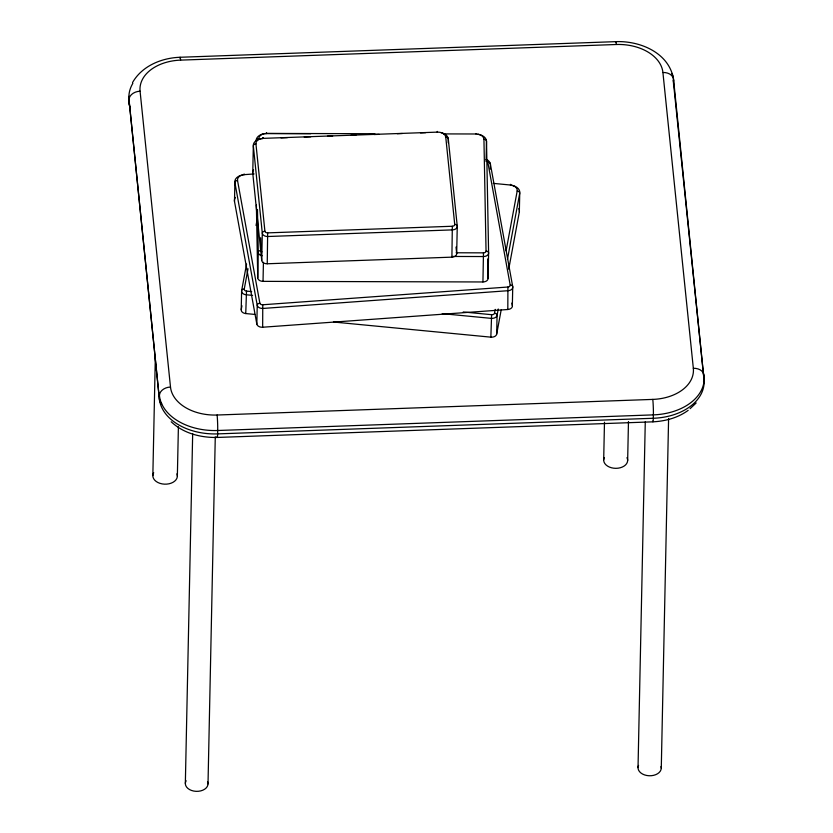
<?xml version="1.0" encoding="UTF-8"?>
<svg xmlns="http://www.w3.org/2000/svg" width="833" height="833" viewBox="0 0 833 833"><rect width="100%" height="100%" fill="white"/><g stroke="black" fill="none" stroke-linecap="round" stroke-linejoin="round"><path stroke-width="1.25" d="M152.845 475.581L155.355 355.972M672.033 73.491A54.603 36.964 1.2 0 1 673.637 80.187L703.989 379.39A54.603 36.964 1.2 0 1 653.322 418.27L217.621 433.889A54.603 36.964 1.2 0 1 159.363 398.913L129.011 99.71A54.603 36.964 1.2 0 1 132.832 83.373M177.356 476.174L178.397 426.767M185.343 783.405L192.673 433.67M208.011 783.947L215.278 436.815M217.621 433.889L217.694 430.505A54.603 36.964 1.2 0 1 159.436 395.529A10.964 8.038 -5.9 0 1 170.494 387.022L140.079 91.224A43.68 29.572 1.2 0 1 180.615 60.122L616.305 44.503A43.68 29.572 1.2 0 1 662.912 72.481A10.964 8.038 -5.9 0 1 673.616 80.187M487.274 159.842A10.433 7.06 1.2 0 1 490.398 164.101L512.743 286.812L512.347 305.617A5.217 3.53 1.2 0 1 507.807 309.501L262.655 327.234A5.217 3.53 1.2 0 1 256.835 324.099L234.489 201.378L234.885 182.583A10.433 7.06 1.2 0 1 243.038 174.909M254.773 314.426L245.745 313.562A5.217 3.53 1.2 0 1 241.226 309.564L241.612 290.769L246.568 264.04M245.745 313.562L246.506 291.092A2.603 1.77 1.2 0 1 244.246 289.093L248.015 268.736M441.115 132.614A10.319 6.987 1.2 0 1 448.279 138.872L457.255 226.212L456.692 253.471A5.154 3.499 1.2 0 1 451.903 257.147L267.237 263.769A5.154 3.499 1.2 0 1 261.729 260.458L252.753 173.118L253.326 145.869A10.319 6.987 1.2 0 1 262.895 138.517L262.978 137.695M256.835 324.099L257.23 305.294L234.885 182.583A2.614 1.905 -10.3 0 1 237.52 180.469A7.82 5.3 1.2 0 1 244.319 174.649L254.107 173.941M477.85 134.269A10.433 7.06 1.2 0 1 486.503 141.235L488.607 253.024L488.076 278.441A5.217 3.53 1.2 0 1 482.932 281.96L263.03 281.356A5.217 3.53 1.2 0 1 257.741 277.816L258.272 252.399L257.47 209.499M261.729 260.458L262.301 233.209L253.326 145.869A2.572 1.885 -5.9 0 1 255.939 143.89A7.736 5.237 1.2 0 1 263.113 138.372L437.492 132.124A7.736 5.237 1.2 0 1 445.749 137.081A2.572 1.885 -5.9 0 1 448.289 138.872L448.206 142.766M263.03 281.356L263.426 262.291M262.655 327.234L262.77 304.763A2.603 1.77 1.2 0 1 259.865 303.191L237.52 180.469M267.237 263.769L267.664 232.876A2.582 1.749 1.2 0 1 264.915 231.22L255.939 143.88M451.903 257.147L452.329 226.253A2.582 1.749 1.2 0 0 454.724 224.421L445.749 137.081M482.932 281.96L483.473 252.857A2.603 1.77 1.2 0 0 486.045 251.097L483.942 139.309A7.82 5.3 1.2 0 0 476.018 133.988L443.885 133.905M486.087 161.571L486.503 141.235A2.614 1.916 -1.1 0 0 483.942 139.309M490.293 169.109L490.398 164.101A2.614 1.905 -10.3 0 0 487.846 162.362A7.82 5.3 1.2 0 0 486.055 159.572M333.471 322.007L490.856 337.157L491.605 314.687A2.603 1.77 1.2 0 0 494.521 313.187L495.229 309.376M490.856 337.157A5.217 3.53 1.2 0 0 496.676 334.158L497.072 315.363L498.249 309.001M507.807 309.501L507.922 287.021A2.603 1.77 1.2 0 0 510.192 285.084L487.846 162.362M508.713 269.257L519.334 211.988L519.73 193.183A10.433 7.06 1.2 0 0 510.681 185.197L510.619 184.343L510.4 185.02A7.82 5.3 1.2 0 1 517.189 191.017A2.614 1.905 10.5 0 1 519.73 193.183L507.453 259.365M603.686 459.931L604.477 422.227M627.655 460.503L628.467 421.498M638.026 767.62L645.273 421.79M653.322 418.27L653.384 414.876A54.603 36.964 1.2 0 0 704.062 376.006A10.964 8.038 -5.9 0 0 693.337 368.28L662.912 72.481M673.491 84.3A10.964 8.038 -5.9 0 0 673.543 83.571L673.637 80.187M661.277 768.182L668.597 418.447M256.168 140.61A10.433 7.06 1.2 0 1 266.466 133.572L266.508 132.739L266.539 133.415A7.82 5.3 1.2 0 0 258.824 138.694M437.283 132.103L437.356 131.437L437.492 132.124M475.955 133.686L476.018 133.988M243.975 174.493L244.111 173.972L244.319 174.649M256.043 225.462L256.991 220.37M241.226 309.564L241.934 305.753M506.089 250.827L517.189 191.017M496.676 334.158L501.164 309.98M132.499 82.623C141.964 65.942 161.529 57.925 180.022 57.269L615.712 41.65C639.057 40.65 667.452 51.938 673.074 76.875M690.078 408.701L696.19 402.953M688.183 410.346C678 417.812 665.452 421.196 652.978 421.831L217.288 437.45C200.784 437.783 183.395 433.399 171.192 421.769M262.77 304.763L507.922 287.021M280.981 137.862L287.437 137.632M304.232 137.029L310.688 136.799M327.484 136.196L332.648 136.018M350.735 135.363L355.899 135.185M373.986 134.529L379.15 134.352M397.237 133.697L402.401 133.509M420.488 132.863L425.653 132.676M267.664 232.876L452.329 226.253M217.694 430.505L653.384 414.876M266.539 133.415L374.85 133.717M266.466 133.572L310.709 133.697M456.14 252.774L483.473 252.857M452.236 256.46L483.463 256.543A5.217 3.53 1.2 0 0 488.607 253.024A2.614 1.916 -1.1 0 0 486.045 251.097M493.282 183.375L510.4 185.02M246.506 291.092L251.66 291.592M463.231 311.959L491.605 314.687M252.586 295.382L246.141 294.767A5.217 3.53 1.2 0 1 241.612 290.769A2.614 1.905 10.5 0 1 244.246 289.093M442.219 313.645L491.241 318.362A5.217 3.53 1.2 0 0 497.072 315.363A2.614 1.905 10.5 0 0 494.521 313.187M262.999 137.695L263.113 138.372M511.879 303.056L512.347 305.617M673.564 83.571L703.989 379.39A10.964 8.038 -5.9 0 1 703.51 381.629M456.026 247.047L456.692 253.471M159.363 398.913L129.011 99.71A10.964 8.038 -5.9 0 1 140.079 91.203M487.711 258.948L488.076 278.441M260.687 237.676L260.927 250.483A2.603 1.77 1.2 0 0 261.916 251.858M256.377 205.022L257.741 277.816M252.753 173.118A10.319 6.987 1.2 0 1 253.576 169.87M454.724 224.421A2.572 1.885 -5.9 0 1 457.265 226.212A5.154 3.499 1.2 0 1 452.475 229.887L267.799 236.51A5.154 3.499 1.2 0 1 262.301 233.209A2.572 1.885 -5.9 0 1 264.915 231.23M661.048 766.506A11.631 7.872 1.2 0 1 649.022 775.752A11.631 7.872 1.2 0 1 638.557 765.423M207.604 781.781A11.339 7.674 1.2 0 1 196.057 791.34A11.339 7.674 1.2 0 1 186.134 780.74M176.929 473.821A12.256 8.299 1.2 0 1 164.445 484.16A12.256 8.299 1.2 0 1 153.699 472.707M626.978 457.65A11.985 8.111 1.2 0 1 615.879 468.333A11.985 8.111 1.2 0 1 604.237 457.65M217.111 415.001A10.964 0.677 87.9 0 1 217.694 430.484M652.801 399.382A10.964 0.677 87.9 0 1 653.384 414.865M217.621 433.868A10.954 0.677 87.9 0 1 216.986 436.752M693.337 368.301A43.68 29.572 1.2 0 1 652.801 399.403L217.111 415.021A43.68 29.572 1.2 0 1 170.494 387.043M615.535 42.327A10.954 0.677 87.9 0 1 616.305 44.482M179.845 57.946A10.954 0.677 87.9 0 1 180.615 60.101M673.002 80.26A54.603 36.964 1.2 0 1 673.428 82.467M129.157 96.347A54.603 36.964 1.2 0 0 128.938 103.094A10.964 8.038 -5.9 0 0 130.083 106.77M161.696 403.932A10.964 8.038 -5.9 0 1 159.384 398.913M653.311 418.249A10.954 0.677 87.9 0 1 652.676 421.134M518.782 208.656A10.433 7.06 1.2 0 1 519.334 211.988M234.489 201.378A10.433 7.06 1.2 0 1 235.479 197.411M510.192 285.084A2.614 1.905 -10.3 0 1 512.743 286.812A5.217 3.53 1.2 0 1 508.203 290.696L263.051 308.439A5.217 3.53 1.2 0 1 257.23 305.294A2.614 1.905 -10.3 0 1 259.865 303.191M262.124 255.804A5.217 3.53 1.2 0 1 258.272 252.399A2.614 1.916 -1.1 0 1 260.927 250.483M256.189 140.433A2.614 1.916 -1.1 0 1 258.584 138.705"/></g></svg>
